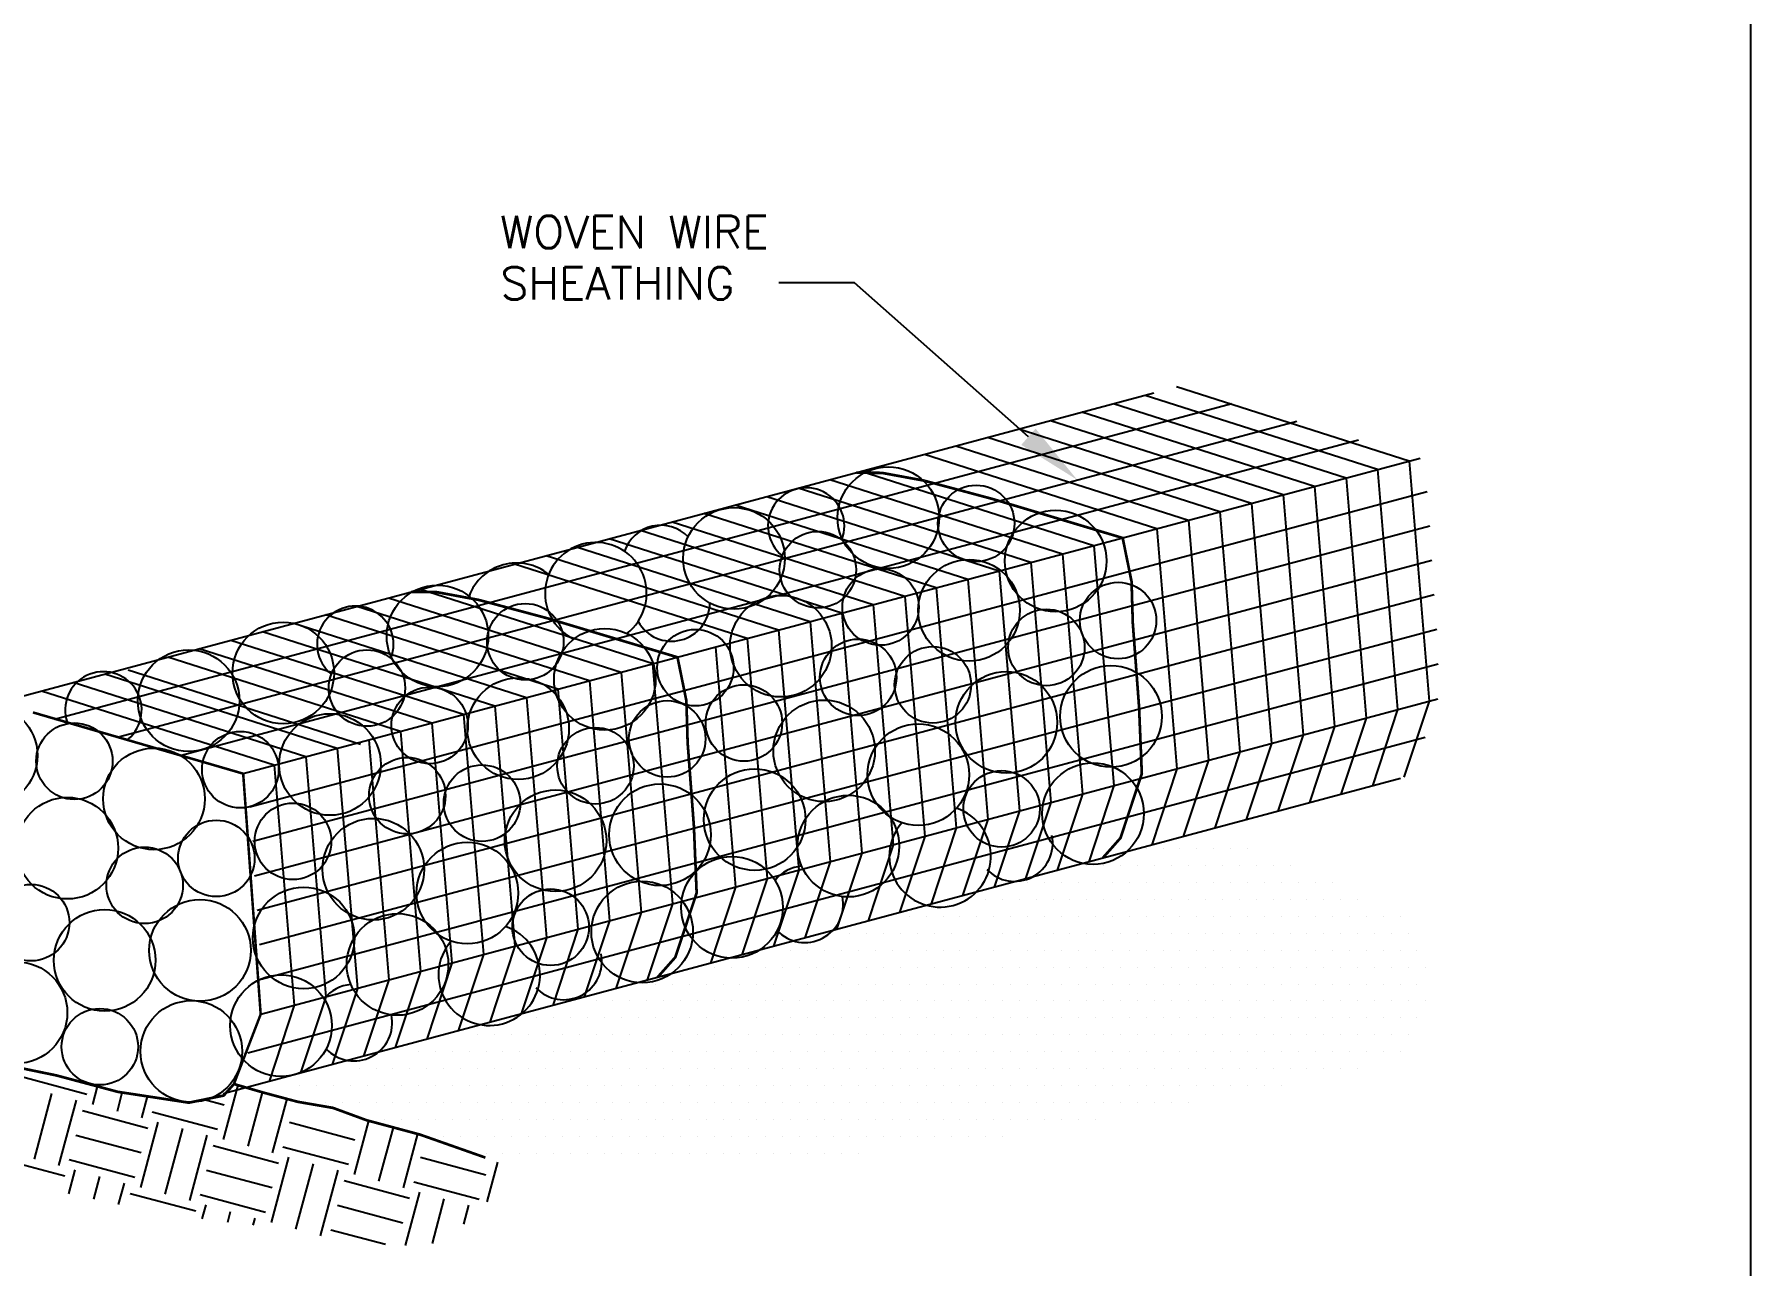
# Paper-space layout 'ECDetails' of a CAD drawing. Extents: x -17.7 to 50.7, y 16.3 to 38.3.
# Drawn here: x 1.413 to 5.929, y 29.765 to 33.005 of the extents above; entities that cross this region are included whole.
import ezdxf

# ---------------------------------------------------------------- set-up
doc = ezdxf.new("R2010")
doc.units = 0
doc.header["$MEASUREMENT"] = 0
doc.layers.add('D-ROCK-BERM', color=7, linetype='Continuous')
doc.styles.add('ROMANS', font='romans.shx', dxfattribs={"height": 3.5})

# ---------------------------------------------------------------- blocks, each defined once
blk = doc.blocks.new('*X335')
at = {"color": 0}
for p, q in [((6.15625, 6.4375), (6.15625, 6.4375)), ((6.21875, 6.4375), (6.21875, 6.4375)), ((6.28125, 6.4375), (6.28125, 6.4375)), ((6.34375, 6.4375), (6.34375, 6.4375)), ((6.40625, 6.4375), (6.40625, 6.4375)), ((6.46875, 6.4375), (6.46875, 6.4375)), ((6.53125, 6.4375), (6.53125, 6.4375)), ((5.9375, 6.375), (5.9375, 6.375)), ((6, 6.375), (6, 6.375)), ((6.0625, 6.375), (6.0625, 6.375)), ((6.125, 6.375), (6.125, 6.375)), ((6.1875, 6.375), (6.1875, 6.375)), ((6.25, 6.375), (6.25, 6.375)), ((6.3125, 6.375), (6.3125, 6.375)), ((6.375, 6.375), (6.375, 6.375)), ((6.4375, 6.375), (6.4375, 6.375)), ((6.5, 6.375), (6.5, 6.375)), ((6.5625, 6.375), (6.5625, 6.375)), ((6.625, 6.375), (6.625, 6.375)), ((6.6875, 6.375), (6.6875, 6.375)), ((5.71875, 6.3125), (5.71875, 6.3125)), ((5.78125, 6.3125), (5.78125, 6.3125)), ((5.84375, 6.3125), (5.84375, 6.3125)), ((5.90625, 6.3125), (5.90625, 6.3125)), ((5.96875, 6.3125), (5.96875, 6.3125)), ((6.03125, 6.3125), (6.03125, 6.3125)), ((6.09375, 6.3125), (6.09375, 6.3125)), ((6.15625, 6.3125), (6.15625, 6.3125)), ((6.21875, 6.3125), (6.21875, 6.3125)), ((6.28125, 6.3125), (6.28125, 6.3125)), ((6.34375, 6.3125), (6.34375, 6.3125)), ((6.40625, 6.3125), (6.40625, 6.3125)), ((6.46875, 6.3125), (6.46875, 6.3125)), ((6.53125, 6.3125), (6.53125, 6.3125)), ((6.59375, 6.3125), (6.59375, 6.3125)), ((6.65625, 6.3125), (6.65625, 6.3125)), ((6.71875, 6.3125), (6.71875, 6.3125)), ((6.78125, 6.3125), (6.78125, 6.3125)), ((6.84375, 6.3125), (6.84375, 6.3125)), ((5.5, 6.25), (5.5, 6.25)), ((5.5625, 6.25), (5.5625, 6.25)), ((5.625, 6.25), (5.625, 6.25)), ((5.6875, 6.25), (5.6875, 6.25)), ((5.75, 6.25), (5.75, 6.25)), ((5.8125, 6.25), (5.8125, 6.25)), ((5.875, 6.25), (5.875, 6.25)), ((5.9375, 6.25), (5.9375, 6.25)), ((6, 6.25), (6, 6.25)), ((6.0625, 6.25), (6.0625, 6.25)), ((6.125, 6.25), (6.125, 6.25)), ((6.1875, 6.25), (6.1875, 6.25)), ((6.25, 6.25), (6.25, 6.25)), ((6.3125, 6.25), (6.3125, 6.25)), ((6.375, 6.25), (6.375, 6.25)), ((6.4375, 6.25), (6.4375, 6.25)), ((6.5, 6.25), (6.5, 6.25)), ((6.5625, 6.25), (6.5625, 6.25)), ((6.625, 6.25), (6.625, 6.25)), ((6.6875, 6.25), (6.6875, 6.25)), ((6.75, 6.25), (6.75, 6.25)), ((6.8125, 6.25), (6.8125, 6.25)), ((6.875, 6.25), (6.875, 6.25)), ((6.9375, 6.25), (6.9375, 6.25)), ((5.28125, 6.1875), (5.28125, 6.1875)), ((5.34375, 6.1875), (5.34375, 6.1875)), ((5.40625, 6.1875), (5.40625, 6.1875)), ((5.46875, 6.1875), (5.46875, 6.1875)), ((5.53125, 6.1875), (5.53125, 6.1875)), ((5.59375, 6.1875), (5.59375, 6.1875)), ((5.65625, 6.1875), (5.65625, 6.1875)), ((5.71875, 6.1875), (5.71875, 6.1875)), ((5.78125, 6.1875), (5.78125, 6.1875)), ((5.84375, 6.1875), (5.84375, 6.1875)), ((5.90625, 6.1875), (5.90625, 6.1875)), ((5.96875, 6.1875), (5.96875, 6.1875)), ((6.03125, 6.1875), (6.03125, 6.1875)), ((6.09375, 6.1875), (6.09375, 6.1875)), ((6.15625, 6.1875), (6.15625, 6.1875)), ((6.21875, 6.1875), (6.21875, 6.1875)), ((6.28125, 6.1875), (6.28125, 6.1875)), ((6.34375, 6.1875), (6.34375, 6.1875)), ((6.40625, 6.1875), (6.40625, 6.1875)), ((6.46875, 6.1875), (6.46875, 6.1875)), ((6.53125, 6.1875), (6.53125, 6.1875)), ((6.59375, 6.1875), (6.59375, 6.1875)), ((6.65625, 6.1875), (6.65625, 6.1875)), ((6.71875, 6.1875), (6.71875, 6.1875)), ((6.78125, 6.1875), (6.78125, 6.1875)), ((6.84375, 6.1875), (6.84375, 6.1875)), ((6.90625, 6.1875), (6.90625, 6.1875)), ((6.96875, 6.1875), (6.96875, 6.1875)), ((7.03125, 6.1875), (7.03125, 6.1875)), ((7.09375, 6.1875), (7.09375, 6.1875)), ((5.0625, 6.125), (5.0625, 6.125)), ((5.125, 6.125), (5.125, 6.125)), ((5.1875, 6.125), (5.1875, 6.125)), ((5.25, 6.125), (5.25, 6.125)), ((5.3125, 6.125), (5.3125, 6.125)), ((5.375, 6.125), (5.375, 6.125)), ((5.4375, 6.125), (5.4375, 6.125)), ((5.5, 6.125), (5.5, 6.125)), ((5.5625, 6.125), (5.5625, 6.125)), ((5.625, 6.125), (5.625, 6.125)), ((5.6875, 6.125), (5.6875, 6.125)), ((5.75, 6.125), (5.75, 6.125)), ((5.8125, 6.125), (5.8125, 6.125)), ((5.875, 6.125), (5.875, 6.125)), ((5.9375, 6.125), (5.9375, 6.125)), ((6, 6.125), (6, 6.125)), ((6.0625, 6.125), (6.0625, 6.125)), ((6.125, 6.125), (6.125, 6.125)), ((6.1875, 6.125), (6.1875, 6.125)), ((6.25, 6.125), (6.25, 6.125)), ((6.3125, 6.125), (6.3125, 6.125)), ((6.375, 6.125), (6.375, 6.125)), ((6.4375, 6.125), (6.4375, 6.125)), ((6.5, 6.125), (6.5, 6.125)), ((6.5625, 6.125), (6.5625, 6.125)), ((6.625, 6.125), (6.625, 6.125)), ((6.6875, 6.125), (6.6875, 6.125)), ((6.75, 6.125), (6.75, 6.125)), ((6.8125, 6.125), (6.8125, 6.125)), ((6.875, 6.125), (6.875, 6.125)), ((6.9375, 6.125), (6.9375, 6.125)), ((7, 6.125), (7, 6.125)), ((7.0625, 6.125), (7.0625, 6.125)), ((7.125, 6.125), (7.125, 6.125)), ((4.84375, 6.0625), (4.84375, 6.0625)), ((4.90625, 6.0625), (4.90625, 6.0625)), ((4.96875, 6.0625), (4.96875, 6.0625)), ((5.03125, 6.0625), (5.03125, 6.0625)), ((5.09375, 6.0625), (5.09375, 6.0625)), ((5.15625, 6.0625), (5.15625, 6.0625)), ((5.21875, 6.0625), (5.21875, 6.0625)), ((5.28125, 6.0625), (5.28125, 6.0625)), ((5.34375, 6.0625), (5.34375, 6.0625)), ((5.40625, 6.0625), (5.40625, 6.0625)), ((5.46875, 6.0625), (5.46875, 6.0625)), ((5.53125, 6.0625), (5.53125, 6.0625)), ((5.59375, 6.0625), (5.59375, 6.0625)), ((5.65625, 6.0625), (5.65625, 6.0625)), ((5.71875, 6.0625), (5.71875, 6.0625)), ((5.78125, 6.0625), (5.78125, 6.0625)), ((5.84375, 6.0625), (5.84375, 6.0625)), ((5.90625, 6.0625), (5.90625, 6.0625)), ((5.96875, 6.0625), (5.96875, 6.0625)), ((6.03125, 6.0625), (6.03125, 6.0625)), ((6.09375, 6.0625), (6.09375, 6.0625)), ((6.15625, 6.0625), (6.15625, 6.0625)), ((6.21875, 6.0625), (6.21875, 6.0625)), ((6.28125, 6.0625), (6.28125, 6.0625)), ((6.34375, 6.0625), (6.34375, 6.0625)), ((6.40625, 6.0625), (6.40625, 6.0625)), ((6.46875, 6.0625), (6.46875, 6.0625)), ((6.53125, 6.0625), (6.53125, 6.0625)), ((6.59375, 6.0625), (6.59375, 6.0625)), ((6.65625, 6.0625), (6.65625, 6.0625)), ((6.71875, 6.0625), (6.71875, 6.0625)), ((6.78125, 6.0625), (6.78125, 6.0625)), ((6.84375, 6.0625), (6.84375, 6.0625)), ((6.90625, 6.0625), (6.90625, 6.0625)), ((6.96875, 6.0625), (6.96875, 6.0625)), ((7.03125, 6.0625), (7.03125, 6.0625)), ((7.09375, 6.0625), (7.09375, 6.0625)), ((7.15625, 6.0625), (7.15625, 6.0625)), ((4.5625, 6), (4.5625, 6)), ((4.625, 6), (4.625, 6)), ((4.6875, 6), (4.6875, 6)), ((4.75, 6), (4.75, 6)), ((4.8125, 6), (4.8125, 6)), ((4.875, 6), (4.875, 6)), ((4.9375, 6), (4.9375, 6)), ((5, 6), (5, 6)), ((5.0625, 6), (5.0625, 6)), ((5.125, 6), (5.125, 6)), ((5.1875, 6), (5.1875, 6)), ((5.25, 6), (5.25, 6)), ((5.3125, 6), (5.3125, 6)), ((5.375, 6), (5.375, 6)), ((5.4375, 6), (5.4375, 6)), ((5.5, 6), (5.5, 6)), ((5.5625, 6), (5.5625, 6)), ((5.625, 6), (5.625, 6)), ((5.6875, 6), (5.6875, 6)), ((5.75, 6), (5.75, 6)), ((5.8125, 6), (5.8125, 6)), ((5.875, 6), (5.875, 6)), ((5.9375, 6), (5.9375, 6)), ((6, 6), (6, 6)), ((6.0625, 6), (6.0625, 6)), ((6.125, 6), (6.125, 6)), ((6.1875, 6), (6.1875, 6)), ((6.25, 6), (6.25, 6)), ((6.3125, 6), (6.3125, 6)), ((6.375, 6), (6.375, 6)), ((6.4375, 6), (6.4375, 6)), ((6.5, 6), (6.5, 6)), ((6.5625, 6), (6.5625, 6)), ((6.625, 6), (6.625, 6)), ((6.6875, 6), (6.6875, 6)), ((6.75, 6), (6.75, 6)), ((6.8125, 6), (6.8125, 6)), ((6.875, 6), (6.875, 6)), ((6.9375, 6), (6.9375, 6)), ((7, 6), (7, 6)), ((7.0625, 6), (7.0625, 6)), ((7.125, 6), (7.125, 6)), ((7.1875, 6), (7.1875, 6)), ((4.34375, 5.9375), (4.34375, 5.9375)), ((4.40625, 5.9375), (4.40625, 5.9375)), ((4.46875, 5.9375), (4.46875, 5.9375)), ((4.53125, 5.9375), (4.53125, 5.9375)), ((4.59375, 5.9375), (4.59375, 5.9375)), ((4.65625, 5.9375), (4.65625, 5.9375)), ((4.71875, 5.9375), (4.71875, 5.9375)), ((4.78125, 5.9375), (4.78125, 5.9375)), ((4.84375, 5.9375), (4.84375, 5.9375)), ((4.90625, 5.9375), (4.90625, 5.9375)), ((4.96875, 5.9375), (4.96875, 5.9375)), ((5.03125, 5.9375), (5.03125, 5.9375)), ((5.09375, 5.9375), (5.09375, 5.9375)), ((5.15625, 5.9375), (5.15625, 5.9375)), ((5.21875, 5.9375), (5.21875, 5.9375)), ((5.28125, 5.9375), (5.28125, 5.9375)), ((5.34375, 5.9375), (5.34375, 5.9375)), ((5.40625, 5.9375), (5.40625, 5.9375)), ((5.46875, 5.9375), (5.46875, 5.9375)), ((5.53125, 5.9375), (5.53125, 5.9375)), ((5.59375, 5.9375), (5.59375, 5.9375)), ((5.65625, 5.9375), (5.65625, 5.9375)), ((5.71875, 5.9375), (5.71875, 5.9375)), ((5.78125, 5.9375), (5.78125, 5.9375)), ((5.84375, 5.9375), (5.84375, 5.9375)), ((5.90625, 5.9375), (5.90625, 5.9375)), ((5.96875, 5.9375), (5.96875, 5.9375)), ((6.03125, 5.9375), (6.03125, 5.9375)), ((6.09375, 5.9375), (6.09375, 5.9375)), ((6.15625, 5.9375), (6.15625, 5.9375)), ((6.21875, 5.9375), (6.21875, 5.9375)), ((6.28125, 5.9375), (6.28125, 5.9375)), ((6.34375, 5.9375), (6.34375, 5.9375)), ((6.40625, 5.9375), (6.40625, 5.9375)), ((6.46875, 5.9375), (6.46875, 5.9375)), ((6.53125, 5.9375), (6.53125, 5.9375)), ((6.59375, 5.9375), (6.59375, 5.9375)), ((6.65625, 5.9375), (6.65625, 5.9375)), ((6.71875, 5.9375), (6.71875, 5.9375)), ((6.78125, 5.9375), (6.78125, 5.9375)), ((6.84375, 5.9375), (6.84375, 5.9375)), ((6.90625, 5.9375), (6.90625, 5.9375)), ((6.96875, 5.9375), (6.96875, 5.9375)), ((7.03125, 5.9375), (7.03125, 5.9375)), ((7.09375, 5.9375), (7.09375, 5.9375)), ((7.15625, 5.9375), (7.15625, 5.9375)), ((4.125, 5.875), (4.125, 5.875)), ((4.1875, 5.875), (4.1875, 5.875)), ((4.25, 5.875), (4.25, 5.875)), ((4.3125, 5.875), (4.3125, 5.875)), ((4.375, 5.875), (4.375, 5.875)), ((4.4375, 5.875), (4.4375, 5.875)), ((4.5, 5.875), (4.5, 5.875)), ((4.5625, 5.875), (4.5625, 5.875)), ((4.625, 5.875), (4.625, 5.875)), ((4.6875, 5.875), (4.6875, 5.875)), ((4.75, 5.875), (4.75, 5.875)), ((4.8125, 5.875), (4.8125, 5.875)), ((4.875, 5.875), (4.875, 5.875)), ((4.9375, 5.875), (4.9375, 5.875)), ((5, 5.875), (5, 5.875)), ((5.0625, 5.875), (5.0625, 5.875)), ((5.125, 5.875), (5.125, 5.875)), ((5.1875, 5.875), (5.1875, 5.875)), ((5.25, 5.875), (5.25, 5.875)), ((5.3125, 5.875), (5.3125, 5.875)), ((5.375, 5.875), (5.375, 5.875)), ((5.4375, 5.875), (5.4375, 5.875)), ((5.5, 5.875), (5.5, 5.875)), ((5.5625, 5.875), (5.5625, 5.875)), ((5.625, 5.875), (5.625, 5.875)), ((5.6875, 5.875), (5.6875, 5.875)), ((5.75, 5.875), (5.75, 5.875)), ((5.8125, 5.875), (5.8125, 5.875)), ((5.875, 5.875), (5.875, 5.875)), ((5.9375, 5.875), (5.9375, 5.875)), ((6, 5.875), (6, 5.875)), ((6.0625, 5.875), (6.0625, 5.875)), ((6.125, 5.875), (6.125, 5.875)), ((6.1875, 5.875), (6.1875, 5.875)), ((6.25, 5.875), (6.25, 5.875)), ((6.3125, 5.875), (6.3125, 5.875)), ((6.375, 5.875), (6.375, 5.875)), ((6.4375, 5.875), (6.4375, 5.875)), ((6.5, 5.875), (6.5, 5.875)), ((6.5625, 5.875), (6.5625, 5.875)), ((6.625, 5.875), (6.625, 5.875)), ((6.6875, 5.875), (6.6875, 5.875)), ((6.75, 5.875), (6.75, 5.875)), ((6.8125, 5.875), (6.8125, 5.875)), ((6.875, 5.875), (6.875, 5.875)), ((6.9375, 5.875), (6.9375, 5.875)), ((7, 5.875), (7, 5.875)), ((7.0625, 5.875), (7.0625, 5.875)), ((7.125, 5.875), (7.125, 5.875)), ((7.1875, 5.875), (7.1875, 5.875)), ((3.90625, 5.8125), (3.90625, 5.8125)), ((3.96875, 5.8125), (3.96875, 5.8125)), ((4.03125, 5.8125), (4.03125, 5.8125)), ((4.09375, 5.8125), (4.09375, 5.8125)), ((4.15625, 5.8125), (4.15625, 5.8125)), ((4.21875, 5.8125), (4.21875, 5.8125)), ((4.28125, 5.8125), (4.28125, 5.8125)), ((4.34375, 5.8125), (4.34375, 5.8125)), ((4.40625, 5.8125), (4.40625, 5.8125)), ((4.46875, 5.8125), (4.46875, 5.8125)), ((4.53125, 5.8125), (4.53125, 5.8125)), ((4.59375, 5.8125), (4.59375, 5.8125)), ((4.65625, 5.8125), (4.65625, 5.8125)), ((4.71875, 5.8125), (4.71875, 5.8125)), ((4.78125, 5.8125), (4.78125, 5.8125)), ((4.84375, 5.8125), (4.84375, 5.8125)), ((4.90625, 5.8125), (4.90625, 5.8125)), ((4.96875, 5.8125), (4.96875, 5.8125)), ((5.03125, 5.8125), (5.03125, 5.8125)), ((5.09375, 5.8125), (5.09375, 5.8125)), ((5.15625, 5.8125), (5.15625, 5.8125)), ((5.21875, 5.8125), (5.21875, 5.8125)), ((5.28125, 5.8125), (5.28125, 5.8125)), ((5.34375, 5.8125), (5.34375, 5.8125)), ((5.40625, 5.8125), (5.40625, 5.8125)), ((5.46875, 5.8125), (5.46875, 5.8125)), ((5.53125, 5.8125), (5.53125, 5.8125)), ((5.59375, 5.8125), (5.59375, 5.8125)), ((5.65625, 5.8125), (5.65625, 5.8125)), ((5.71875, 5.8125), (5.71875, 5.8125)), ((5.78125, 5.8125), (5.78125, 5.8125)), ((5.84375, 5.8125), (5.84375, 5.8125)), ((5.90625, 5.8125), (5.90625, 5.8125)), ((5.96875, 5.8125), (5.96875, 5.8125)), ((6.03125, 5.8125), (6.03125, 5.8125)), ((6.09375, 5.8125), (6.09375, 5.8125)), ((6.15625, 5.8125), (6.15625, 5.8125)), ((6.21875, 5.8125), (6.21875, 5.8125)), ((6.28125, 5.8125), (6.28125, 5.8125)), ((6.34375, 5.8125), (6.34375, 5.8125)), ((6.40625, 5.8125), (6.40625, 5.8125)), ((6.46875, 5.8125), (6.46875, 5.8125)), ((6.53125, 5.8125), (6.53125, 5.8125)), ((6.59375, 5.8125), (6.59375, 5.8125)), ((6.65625, 5.8125), (6.65625, 5.8125)), ((6.71875, 5.8125), (6.71875, 5.8125)), ((6.78125, 5.8125), (6.78125, 5.8125)), ((6.84375, 5.8125), (6.84375, 5.8125)), ((6.90625, 5.8125), (6.90625, 5.8125)), ((6.96875, 5.8125), (6.96875, 5.8125)), ((7.03125, 5.8125), (7.03125, 5.8125)), ((7.09375, 5.8125), (7.09375, 5.8125)), ((7.15625, 5.8125), (7.15625, 5.8125)), ((3.6875, 5.75), (3.6875, 5.75)), ((3.75, 5.75), (3.75, 5.75)), ((3.8125, 5.75), (3.8125, 5.75)), ((3.875, 5.75), (3.875, 5.75)), ((3.9375, 5.75), (3.9375, 5.75)), ((4, 5.75), (4, 5.75)), ((4.0625, 5.75), (4.0625, 5.75)), ((4.125, 5.75), (4.125, 5.75)), ((4.1875, 5.75), (4.1875, 5.75)), ((4.25, 5.75), (4.25, 5.75)), ((4.3125, 5.75), (4.3125, 5.75)), ((4.375, 5.75), (4.375, 5.75)), ((4.4375, 5.75), (4.4375, 5.75)), ((4.5, 5.75), (4.5, 5.75)), ((4.5625, 5.75), (4.5625, 5.75)), ((4.625, 5.75), (4.625, 5.75)), ((4.6875, 5.75), (4.6875, 5.75)), ((4.75, 5.75), (4.75, 5.75)), ((4.8125, 5.75), (4.8125, 5.75)), ((4.875, 5.75), (4.875, 5.75)), ((4.9375, 5.75), (4.9375, 5.75)), ((5, 5.75), (5, 5.75)), ((5.0625, 5.75), (5.0625, 5.75)), ((5.125, 5.75), (5.125, 5.75)), ((5.1875, 5.75), (5.1875, 5.75)), ((5.25, 5.75), (5.25, 5.75)), ((5.3125, 5.75), (5.3125, 5.75)), ((5.375, 5.75), (5.375, 5.75)), ((5.4375, 5.75), (5.4375, 5.75)), ((5.5, 5.75), (5.5, 5.75)), ((5.5625, 5.75), (5.5625, 5.75)), ((5.625, 5.75), (5.625, 5.75)), ((5.6875, 5.75), (5.6875, 5.75)), ((5.75, 5.75), (5.75, 5.75)), ((5.8125, 5.75), (5.8125, 5.75)), ((5.875, 5.75), (5.875, 5.75)), ((5.9375, 5.75), (5.9375, 5.75)), ((6, 5.75), (6, 5.75)), ((6.0625, 5.75), (6.0625, 5.75)), ((6.125, 5.75), (6.125, 5.75)), ((6.1875, 5.75), (6.1875, 5.75)), ((6.25, 5.75), (6.25, 5.75)), ((6.3125, 5.75), (6.3125, 5.75)), ((6.375, 5.75), (6.375, 5.75)), ((6.4375, 5.75), (6.4375, 5.75)), ((6.5, 5.75), (6.5, 5.75)), ((6.5625, 5.75), (6.5625, 5.75)), ((6.625, 5.75), (6.625, 5.75)), ((6.6875, 5.75), (6.6875, 5.75)), ((6.75, 5.75), (6.75, 5.75)), ((6.8125, 5.75), (6.8125, 5.75)), ((6.875, 5.75), (6.875, 5.75)), ((6.9375, 5.75), (6.9375, 5.75)), ((7, 5.75), (7, 5.75)), ((7.0625, 5.75), (7.0625, 5.75)), ((7.125, 5.75), (7.125, 5.75)), ((3.46875, 5.6875), (3.46875, 5.6875)), ((3.53125, 5.6875), (3.53125, 5.6875)), ((3.59375, 5.6875), (3.59375, 5.6875)), ((3.65625, 5.6875), (3.65625, 5.6875)), ((3.71875, 5.6875), (3.71875, 5.6875)), ((3.78125, 5.6875), (3.78125, 5.6875)), ((3.84375, 5.6875), (3.84375, 5.6875)), ((3.90625, 5.6875), (3.90625, 5.6875)), ((3.96875, 5.6875), (3.96875, 5.6875)), ((4.03125, 5.6875), (4.03125, 5.6875)), ((4.09375, 5.6875), (4.09375, 5.6875)), ((4.15625, 5.6875), (4.15625, 5.6875)), ((4.21875, 5.6875), (4.21875, 5.6875)), ((4.28125, 5.6875), (4.28125, 5.6875)), ((4.34375, 5.6875), (4.34375, 5.6875)), ((4.40625, 5.6875), (4.40625, 5.6875)), ((4.46875, 5.6875), (4.46875, 5.6875)), ((4.53125, 5.6875), (4.53125, 5.6875)), ((4.59375, 5.6875), (4.59375, 5.6875)), ((4.65625, 5.6875), (4.65625, 5.6875)), ((4.71875, 5.6875), (4.71875, 5.6875)), ((4.78125, 5.6875), (4.78125, 5.6875)), ((4.84375, 5.6875), (4.84375, 5.6875)), ((4.90625, 5.6875), (4.90625, 5.6875)), ((4.96875, 5.6875), (4.96875, 5.6875)), ((5.03125, 5.6875), (5.03125, 5.6875)), ((5.09375, 5.6875), (5.09375, 5.6875)), ((5.15625, 5.6875), (5.15625, 5.6875)), ((5.21875, 5.6875), (5.21875, 5.6875)), ((5.28125, 5.6875), (5.28125, 5.6875)), ((5.34375, 5.6875), (5.34375, 5.6875)), ((5.40625, 5.6875), (5.40625, 5.6875)), ((5.46875, 5.6875), (5.46875, 5.6875)), ((5.53125, 5.6875), (5.53125, 5.6875)), ((5.59375, 5.6875), (5.59375, 5.6875)), ((5.65625, 5.6875), (5.65625, 5.6875)), ((5.71875, 5.6875), (5.71875, 5.6875)), ((5.78125, 5.6875), (5.78125, 5.6875)), ((5.84375, 5.6875), (5.84375, 5.6875)), ((5.90625, 5.6875), (5.90625, 5.6875)), ((5.96875, 5.6875), (5.96875, 5.6875)), ((6.03125, 5.6875), (6.03125, 5.6875)), ((6.09375, 5.6875), (6.09375, 5.6875)), ((6.15625, 5.6875), (6.15625, 5.6875)), ((6.21875, 5.6875), (6.21875, 5.6875)), ((6.28125, 5.6875), (6.28125, 5.6875)), ((6.34375, 5.6875), (6.34375, 5.6875)), ((6.40625, 5.6875), (6.40625, 5.6875)), ((6.46875, 5.6875), (6.46875, 5.6875)), ((6.53125, 5.6875), (6.53125, 5.6875)), ((6.59375, 5.6875), (6.59375, 5.6875)), ((6.65625, 5.6875), (6.65625, 5.6875)), ((6.71875, 5.6875), (6.71875, 5.6875)), ((6.78125, 5.6875), (6.78125, 5.6875)), ((6.84375, 5.6875), (6.84375, 5.6875)), ((6.90625, 5.6875), (6.90625, 5.6875)), ((6.96875, 5.6875), (6.96875, 5.6875)), ((7.03125, 5.6875), (7.03125, 5.6875)), ((7.09375, 5.6875), (7.09375, 5.6875)), ((3.25, 5.625), (3.25, 5.625)), ((3.3125, 5.625), (3.3125, 5.625)), ((3.375, 5.625), (3.375, 5.625)), ((3.4375, 5.625), (3.4375, 5.625)), ((3.5, 5.625), (3.5, 5.625)), ((3.5625, 5.625), (3.5625, 5.625)), ((3.625, 5.625), (3.625, 5.625)), ((3.6875, 5.625), (3.6875, 5.625)), ((3.75, 5.625), (3.75, 5.625)), ((3.8125, 5.625), (3.8125, 5.625)), ((3.875, 5.625), (3.875, 5.625)), ((3.9375, 5.625), (3.9375, 5.625)), ((4, 5.625), (4, 5.625)), ((4.0625, 5.625), (4.0625, 5.625)), ((4.125, 5.625), (4.125, 5.625)), ((4.1875, 5.625), (4.1875, 5.625)), ((4.25, 5.625), (4.25, 5.625)), ((4.3125, 5.625), (4.3125, 5.625)), ((4.375, 5.625), (4.375, 5.625)), ((4.4375, 5.625), (4.4375, 5.625)), ((4.5, 5.625), (4.5, 5.625)), ((4.5625, 5.625), (4.5625, 5.625)), ((4.625, 5.625), (4.625, 5.625)), ((4.6875, 5.625), (4.6875, 5.625)), ((4.75, 5.625), (4.75, 5.625)), ((4.8125, 5.625), (4.8125, 5.625)), ((4.875, 5.625), (4.875, 5.625)), ((4.9375, 5.625), (4.9375, 5.625)), ((5, 5.625), (5, 5.625)), ((5.0625, 5.625), (5.0625, 5.625)), ((5.125, 5.625), (5.125, 5.625)), ((5.1875, 5.625), (5.1875, 5.625)), ((5.25, 5.625), (5.25, 5.625)), ((5.3125, 5.625), (5.3125, 5.625)), ((5.375, 5.625), (5.375, 5.625)), ((5.4375, 5.625), (5.4375, 5.625)), ((5.5, 5.625), (5.5, 5.625)), ((5.5625, 5.625), (5.5625, 5.625)), ((5.625, 5.625), (5.625, 5.625)), ((5.6875, 5.625), (5.6875, 5.625)), ((5.75, 5.625), (5.75, 5.625)), ((5.8125, 5.625), (5.8125, 5.625)), ((5.875, 5.625), (5.875, 5.625)), ((5.9375, 5.625), (5.9375, 5.625)), ((6, 5.625), (6, 5.625)), ((6.0625, 5.625), (6.0625, 5.625)), ((6.125, 5.625), (6.125, 5.625)), ((6.1875, 5.625), (6.1875, 5.625)), ((6.25, 5.625), (6.25, 5.625)), ((6.3125, 5.625), (6.3125, 5.625)), ((6.375, 5.625), (6.375, 5.625)), ((6.4375, 5.625), (6.4375, 5.625)), ((6.5, 5.625), (6.5, 5.625)), ((6.5625, 5.625), (6.5625, 5.625)), ((6.625, 5.625), (6.625, 5.625)), ((6.6875, 5.625), (6.6875, 5.625)), ((6.75, 5.625), (6.75, 5.625)), ((6.8125, 5.625), (6.8125, 5.625)), ((6.875, 5.625), (6.875, 5.625)), ((6.9375, 5.625), (6.9375, 5.625)), ((3.03125, 5.5625), (3.03125, 5.5625)), ((3.09375, 5.5625), (3.09375, 5.5625)), ((3.15625, 5.5625), (3.15625, 5.5625)), ((3.21875, 5.5625), (3.21875, 5.5625)), ((3.28125, 5.5625), (3.28125, 5.5625)), ((3.34375, 5.5625), (3.34375, 5.5625)), ((3.40625, 5.5625), (3.40625, 5.5625)), ((3.46875, 5.5625), (3.46875, 5.5625)), ((3.53125, 5.5625), (3.53125, 5.5625)), ((3.59375, 5.5625), (3.59375, 5.5625)), ((3.65625, 5.5625), (3.65625, 5.5625)), ((3.71875, 5.5625), (3.71875, 5.5625)), ((3.78125, 5.5625), (3.78125, 5.5625)), ((3.84375, 5.5625), (3.84375, 5.5625)), ((3.90625, 5.5625), (3.90625, 5.5625)), ((3.96875, 5.5625), (3.96875, 5.5625)), ((4.03125, 5.5625), (4.03125, 5.5625)), ((4.09375, 5.5625), (4.09375, 5.5625)), ((4.15625, 5.5625), (4.15625, 5.5625)), ((4.21875, 5.5625), (4.21875, 5.5625)), ((4.28125, 5.5625), (4.28125, 5.5625)), ((4.34375, 5.5625), (4.34375, 5.5625)), ((4.40625, 5.5625), (4.40625, 5.5625)), ((4.46875, 5.5625), (4.46875, 5.5625)), ((4.53125, 5.5625), (4.53125, 5.5625)), ((4.59375, 5.5625), (4.59375, 5.5625)), ((4.65625, 5.5625), (4.65625, 5.5625)), ((4.71875, 5.5625), (4.71875, 5.5625)), ((4.78125, 5.5625), (4.78125, 5.5625)), ((4.84375, 5.5625), (4.84375, 5.5625)), ((4.90625, 5.5625), (4.90625, 5.5625)), ((4.96875, 5.5625), (4.96875, 5.5625)), ((5.03125, 5.5625), (5.03125, 5.5625)), ((5.09375, 5.5625), (5.09375, 5.5625)), ((5.15625, 5.5625), (5.15625, 5.5625)), ((5.21875, 5.5625), (5.21875, 5.5625)), ((5.28125, 5.5625), (5.28125, 5.5625)), ((5.34375, 5.5625), (5.34375, 5.5625)), ((5.40625, 5.5625), (5.40625, 5.5625)), ((5.46875, 5.5625), (5.46875, 5.5625)), ((5.53125, 5.5625), (5.53125, 5.5625)), ((5.59375, 5.5625), (5.59375, 5.5625)), ((5.65625, 5.5625), (5.65625, 5.5625)), ((5.71875, 5.5625), (5.71875, 5.5625)), ((5.78125, 5.5625), (5.78125, 5.5625)), ((5.84375, 5.5625), (5.84375, 5.5625)), ((5.90625, 5.5625), (5.90625, 5.5625)), ((5.96875, 5.5625), (5.96875, 5.5625)), ((6.03125, 5.5625), (6.03125, 5.5625)), ((6.09375, 5.5625), (6.09375, 5.5625)), ((6.15625, 5.5625), (6.15625, 5.5625)), ((6.21875, 5.5625), (6.21875, 5.5625)), ((6.28125, 5.5625), (6.28125, 5.5625)), ((6.34375, 5.5625), (6.34375, 5.5625)), ((6.40625, 5.5625), (6.40625, 5.5625)), ((6.46875, 5.5625), (6.46875, 5.5625)), ((6.53125, 5.5625), (6.53125, 5.5625)), ((6.59375, 5.5625), (6.59375, 5.5625)), ((6.65625, 5.5625), (6.65625, 5.5625)), ((3.0625, 5.5), (3.0625, 5.5)), ((3.125, 5.5), (3.125, 5.5)), ((3.1875, 5.5), (3.1875, 5.5)), ((3.25, 5.5), (3.25, 5.5)), ((3.3125, 5.5), (3.3125, 5.5)), ((3.375, 5.5), (3.375, 5.5)), ((3.4375, 5.5), (3.4375, 5.5)), ((3.5, 5.5), (3.5, 5.5)), ((3.5625, 5.5), (3.5625, 5.5)), ((3.625, 5.5), (3.625, 5.5)), ((3.6875, 5.5), (3.6875, 5.5)), ((3.75, 5.5), (3.75, 5.5)), ((3.8125, 5.5), (3.8125, 5.5)), ((3.875, 5.5), (3.875, 5.5)), ((3.9375, 5.5), (3.9375, 5.5)), ((4, 5.5), (4, 5.5)), ((4.0625, 5.5), (4.0625, 5.5)), ((4.125, 5.5), (4.125, 5.5)), ((4.1875, 5.5), (4.1875, 5.5)), ((4.25, 5.5), (4.25, 5.5)), ((4.3125, 5.5), (4.3125, 5.5)), ((4.375, 5.5), (4.375, 5.5)), ((4.4375, 5.5), (4.4375, 5.5)), ((4.5, 5.5), (4.5, 5.5)), ((4.5625, 5.5), (4.5625, 5.5)), ((4.625, 5.5), (4.625, 5.5)), ((4.6875, 5.5), (4.6875, 5.5)), ((4.75, 5.5), (4.75, 5.5)), ((4.8125, 5.5), (4.8125, 5.5)), ((4.875, 5.5), (4.875, 5.5)), ((4.9375, 5.5), (4.9375, 5.5)), ((5, 5.5), (5, 5.5)), ((5.0625, 5.5), (5.0625, 5.5)), ((5.125, 5.5), (5.125, 5.5)), ((5.1875, 5.5), (5.1875, 5.5)), ((5.25, 5.5), (5.25, 5.5)), ((5.3125, 5.5), (5.3125, 5.5)), ((5.375, 5.5), (5.375, 5.5)), ((5.4375, 5.5), (5.4375, 5.5)), ((5.5, 5.5), (5.5, 5.5)), ((5.5625, 5.5), (5.5625, 5.5)), ((5.625, 5.5), (5.625, 5.5)), ((5.6875, 5.5), (5.6875, 5.5)), ((5.75, 5.5), (5.75, 5.5)), ((5.8125, 5.5), (5.8125, 5.5)), ((5.875, 5.5), (5.875, 5.5)), ((5.9375, 5.5), (5.9375, 5.5)), ((6, 5.5), (6, 5.5)), ((6.0625, 5.5), (6.0625, 5.5)), ((6.125, 5.5), (6.125, 5.5)), ((6.1875, 5.5), (6.1875, 5.5)), ((6.25, 5.5), (6.25, 5.5)), ((6.3125, 5.5), (6.3125, 5.5)), ((3.28125, 5.4375), (3.28125, 5.4375)), ((3.34375, 5.4375), (3.34375, 5.4375)), ((3.40625, 5.4375), (3.40625, 5.4375)), ((3.46875, 5.4375), (3.46875, 5.4375)), ((3.53125, 5.4375), (3.53125, 5.4375)), ((3.59375, 5.4375), (3.59375, 5.4375)), ((3.65625, 5.4375), (3.65625, 5.4375)), ((3.71875, 5.4375), (3.71875, 5.4375)), ((3.78125, 5.4375), (3.78125, 5.4375)), ((3.84375, 5.4375), (3.84375, 5.4375)), ((3.90625, 5.4375), (3.90625, 5.4375)), ((3.96875, 5.4375), (3.96875, 5.4375)), ((4.03125, 5.4375), (4.03125, 5.4375)), ((4.09375, 5.4375), (4.09375, 5.4375)), ((4.15625, 5.4375), (4.15625, 5.4375)), ((4.21875, 5.4375), (4.21875, 5.4375)), ((4.28125, 5.4375), (4.28125, 5.4375)), ((4.34375, 5.4375), (4.34375, 5.4375)), ((4.40625, 5.4375), (4.40625, 5.4375)), ((4.46875, 5.4375), (4.46875, 5.4375)), ((4.53125, 5.4375), (4.53125, 5.4375)), ((4.59375, 5.4375), (4.59375, 5.4375)), ((4.65625, 5.4375), (4.65625, 5.4375)), ((4.71875, 5.4375), (4.71875, 5.4375)), ((4.78125, 5.4375), (4.78125, 5.4375)), ((4.84375, 5.4375), (4.84375, 5.4375)), ((4.90625, 5.4375), (4.90625, 5.4375)), ((4.96875, 5.4375), (4.96875, 5.4375)), ((5.03125, 5.4375), (5.03125, 5.4375)), ((5.09375, 5.4375), (5.09375, 5.4375)), ((5.15625, 5.4375), (5.15625, 5.4375)), ((5.21875, 5.4375), (5.21875, 5.4375)), ((5.28125, 5.4375), (5.28125, 5.4375)), ((5.34375, 5.4375), (5.34375, 5.4375)), ((5.40625, 5.4375), (5.40625, 5.4375)), ((5.46875, 5.4375), (5.46875, 5.4375)), ((5.53125, 5.4375), (5.53125, 5.4375)), ((5.59375, 5.4375), (5.59375, 5.4375)), ((5.65625, 5.4375), (5.65625, 5.4375)), ((5.71875, 5.4375), (5.71875, 5.4375)), ((5.78125, 5.4375), (5.78125, 5.4375)), ((5.84375, 5.4375), (5.84375, 5.4375)), ((5.90625, 5.4375), (5.90625, 5.4375)), ((5.96875, 5.4375), (5.96875, 5.4375)), ((3.5, 5.375), (3.5, 5.375)), ((3.5625, 5.375), (3.5625, 5.375)), ((3.625, 5.375), (3.625, 5.375)), ((3.6875, 5.375), (3.6875, 5.375)), ((3.75, 5.375), (3.75, 5.375)), ((3.8125, 5.375), (3.8125, 5.375)), ((3.875, 5.375), (3.875, 5.375)), ((3.9375, 5.375), (3.9375, 5.375)), ((4, 5.375), (4, 5.375)), ((4.0625, 5.375), (4.0625, 5.375)), ((4.125, 5.375), (4.125, 5.375)), ((4.1875, 5.375), (4.1875, 5.375)), ((4.25, 5.375), (4.25, 5.375)), ((4.3125, 5.375), (4.3125, 5.375)), ((4.375, 5.375), (4.375, 5.375)), ((4.4375, 5.375), (4.4375, 5.375)), ((4.5, 5.375), (4.5, 5.375)), ((4.5625, 5.375), (4.5625, 5.375)), ((4.625, 5.375), (4.625, 5.375)), ((4.6875, 5.375), (4.6875, 5.375)), ((4.75, 5.375), (4.75, 5.375)), ((4.8125, 5.375), (4.8125, 5.375)), ((4.875, 5.375), (4.875, 5.375)), ((4.9375, 5.375), (4.9375, 5.375)), ((5, 5.375), (5, 5.375)), ((5.0625, 5.375), (5.0625, 5.375)), ((5.125, 5.375), (5.125, 5.375)), ((5.1875, 5.375), (5.1875, 5.375)), ((5.25, 5.375), (5.25, 5.375)), ((5.3125, 5.375), (5.3125, 5.375)), ((5.375, 5.375), (5.375, 5.375)), ((5.4375, 5.375), (5.4375, 5.375)), ((5.5, 5.375), (5.5, 5.375)), ((5.5625, 5.375), (5.5625, 5.375)), ((5.625, 5.375), (5.625, 5.375)), ((3.71875, 5.3125), (3.71875, 5.3125)), ((3.78125, 5.3125), (3.78125, 5.3125)), ((3.84375, 5.3125), (3.84375, 5.3125)), ((3.90625, 5.3125), (3.90625, 5.3125)), ((3.96875, 5.3125), (3.96875, 5.3125)), ((4.03125, 5.3125), (4.03125, 5.3125)), ((4.09375, 5.3125), (4.09375, 5.3125)), ((4.15625, 5.3125), (4.15625, 5.3125)), ((4.21875, 5.3125), (4.21875, 5.3125)), ((4.28125, 5.3125), (4.28125, 5.3125)), ((4.34375, 5.3125), (4.34375, 5.3125)), ((4.40625, 5.3125), (4.40625, 5.3125)), ((4.46875, 5.3125), (4.46875, 5.3125)), ((4.53125, 5.3125), (4.53125, 5.3125)), ((4.59375, 5.3125), (4.59375, 5.3125)), ((4.65625, 5.3125), (4.65625, 5.3125)), ((4.71875, 5.3125), (4.71875, 5.3125)), ((4.78125, 5.3125), (4.78125, 5.3125)), ((4.84375, 5.3125), (4.84375, 5.3125)), ((4.90625, 5.3125), (4.90625, 5.3125)), ((4.96875, 5.3125), (4.96875, 5.3125)), ((5.03125, 5.3125), (5.03125, 5.3125)), ((5.09375, 5.3125), (5.09375, 5.3125))]:
    blk.add_line(p, q, dxfattribs=at)
blk = doc.blocks.new('ROCK-BERM-1')
at = {"layer": 'D-ROCK-BERM'}
blk.add_line((8.0344, 0.3617), (8.0344, 10.5429), dxfattribs=at)
at = {"layer": 'D-ROCK-BERM', "color": 5, "linetype": 'ByBlock'}
for p, q in [((5.552, 5.2827), (5.3428, 5.2827)), ((6.034, 4.8566), (5.552, 5.2827))]:
    blk.add_line(p, q, dxfattribs=at)
at = {"layer": 'D-ROCK-BERM', "color": 8}
for p, q in [((7.0884, 4.7888), (6.4443, 4.9947)), ((3.1213, 4.1043), (6.3813, 4.9778)), ((3.3372, 4.0749), (6.5972, 4.9484)), ((6.9138, 4.7421), (6.2696, 4.9479)), ((7.0011, 4.7655), (6.357, 4.9713)), ((3.5174, 4.0261), (6.7774, 4.8996)), ((6.7392, 4.6953), (6.095, 4.9011)), ((6.8265, 4.7187), (6.1823, 4.9245)), ((6.5646, 4.6485), (5.9204, 4.8543)), ((6.6519, 4.6719), (6.0077, 4.8777)), ((3.6883, 3.9749), (6.9483, 4.8484)), ((6.3899, 4.6017), (5.7458, 4.8075)), ((6.4772, 4.6251), (5.8331, 4.8309)), ((3.8593, 3.9236), (7.1193, 4.7971)), ((6.2153, 4.5549), (5.5712, 4.7607)), ((7.0011, 4.7655), (7.0566, 4.1009)), ((7.0884, 4.7888), (7.1439, 4.1243)), ((6.0407, 4.5081), (5.3966, 4.7139)), ((6.128, 4.5315), (5.4839, 4.7373)), ((6.8265, 4.7187), (6.882, 4.0541)), ((6.9138, 4.7421), (6.9693, 4.0775)), ((3.8781, 3.8316), (7.1381, 4.7051)), ((5.8661, 4.4613), (5.222, 4.6671)), ((5.9534, 4.4847), (5.3093, 4.6905)), ((6.6519, 4.6719), (6.7073, 4.0073)), ((6.7392, 4.6953), (6.7947, 4.0307)), ((5.6915, 4.4146), (5.0474, 4.6204)), ((5.7788, 4.4379), (5.1347, 4.6437)), ((6.4772, 4.6251), (6.5327, 3.9606)), ((6.5646, 4.6485), (6.62, 3.984)), ((3.8859, 3.7366), (7.1459, 4.6101)), ((5.5169, 4.3678), (4.8728, 4.5736)), ((5.6042, 4.3912), (4.9601, 4.597)), ((6.3899, 4.6017), (6.4454, 3.9372)), ((5.3423, 4.321), (4.6981, 4.5268)), ((5.4296, 4.3444), (4.7854, 4.5502)), ((6.128, 4.5315), (6.1835, 3.867)), ((6.2153, 4.5549), (6.2708, 3.8904)), ((3.8909, 3.6409), (7.1509, 4.5144)), ((5.255, 4.2976), (4.6108, 4.5034)), ((5.9534, 4.4847), (6.0089, 3.8202)), ((6.0407, 4.5081), (6.0962, 3.8436)), ((4.9949, 4.2279), (4.3507, 4.4337)), ((5.7788, 4.4379), (5.8343, 3.7734)), ((5.8661, 4.4613), (5.9216, 3.7968)), ((3.898, 3.5458), (7.158, 4.4193)), ((4.8184, 4.1806), (4.1743, 4.3864)), ((4.9057, 4.204), (4.2616, 4.4098)), ((5.6042, 4.3912), (5.6597, 3.7266)), ((5.6915, 4.4146), (5.747, 3.75)), ((4.6438, 4.1338), (3.9997, 4.3396)), ((4.7311, 4.1572), (4.087, 4.363)), ((5.4296, 4.3444), (5.4851, 3.6798)), ((5.5169, 4.3678), (5.5724, 3.7032)), ((4.4692, 4.087), (3.8251, 4.2928)), ((3.9049, 3.4506), (7.1649, 4.3241)), ((4.5565, 4.1104), (3.9124, 4.3162)), ((5.255, 4.2976), (5.3104, 3.6331)), ((5.3423, 4.321), (5.3978, 3.6564)), ((4.2946, 4.0403), (3.6505, 4.2461)), ((4.3819, 4.0636), (3.7378, 4.2695)), ((5.1677, 4.2742), (5.2231, 3.6097)), ((4.12, 3.9935), (3.4759, 4.1993)), ((4.1847, 4.004), (3.5406, 4.2098)), ((3.9089, 3.3546), (7.1689, 4.2281)), ((4.9057, 4.204), (4.9612, 3.5395)), ((4.993, 4.2274), (5.0485, 3.5629)), ((3.9454, 3.9467), (3.3012, 4.1525)), ((4.0327, 3.9701), (3.3885, 4.1759)), ((4.7311, 4.1572), (4.7866, 3.4927)), ((4.8184, 4.1806), (4.8739, 3.5161)), ((3.9078, 3.2572), (7.1678, 4.1307)), ((4.5565, 4.1104), (4.612, 3.4459)), ((4.6438, 4.1338), (4.6993, 3.4693)), ((7.0566, 4.1009), (6.9867, 3.8902)), ((7.1439, 4.1243), (7.074, 3.9136)), ((4.3819, 4.0636), (4.4374, 3.3991)), ((6.882, 4.0541), (6.8121, 3.8434)), ((6.9693, 4.0775), (6.8994, 3.8668)), ((3.8724, 3.1507), (7.1324, 4.0242)), ((4.12, 3.9935), (4.1755, 3.3289)), ((4.2073, 4.0169), (4.2628, 3.3523)), ((4.2946, 4.0403), (4.3501, 3.3757)), ((6.7073, 4.0073), (6.6374, 3.7966)), ((6.7947, 4.0307), (6.7247, 3.82)), ((3.9454, 3.9467), (4.0009, 3.2821)), ((4.0327, 3.9701), (4.0882, 3.3055)), ((6.5327, 3.9606), (6.4628, 3.7499)), ((6.62, 3.984), (6.5501, 3.7733)), ((3.8042, 3.0375), (7.0642, 3.911)), ((6.4454, 3.9372), (6.3755, 3.7265)), ((6.1835, 3.867), (6.1136, 3.6563)), ((6.2708, 3.8904), (6.2009, 3.6797)), ((6.0089, 3.8202), (5.939, 3.6095)), ((6.0962, 3.8436), (6.0263, 3.6329)), ((5.8343, 3.7734), (5.7644, 3.5627)), ((5.9216, 3.7968), (5.8517, 3.5861)), ((5.6597, 3.7266), (5.5898, 3.5159)), ((5.747, 3.75), (5.6771, 3.5393)), ((5.4851, 3.6798), (5.4152, 3.4691)), ((5.5724, 3.7032), (5.5025, 3.4925)), ((5.3104, 3.6331), (5.2405, 3.4223)), ((5.3978, 3.6564), (5.3278, 3.4457)), ((5.2231, 3.6097), (5.1532, 3.399)), ((4.9612, 3.5395), (4.8913, 3.3288)), ((5.0485, 3.5629), (4.9786, 3.3522)), ((4.7866, 3.4927), (4.7167, 3.282)), ((4.8739, 3.5161), (4.804, 3.3054)), ((4.5247, 3.4225), (4.4548, 3.2118)), ((4.612, 3.4459), (4.5421, 3.2352)), ((4.6993, 3.4693), (4.6294, 3.2586)), ((4.3501, 3.3757), (4.2802, 3.165)), ((4.4374, 3.3991), (4.3675, 3.1884)), ((4.1755, 3.3289), (4.1056, 3.1182)), ((4.2628, 3.3523), (4.1929, 3.1416)), ((4.0009, 3.2821), (3.931, 3.0714)), ((4.0882, 3.3056), (4.0182, 3.0949)), ((3.2452, 3.0845), (3.4263, 3.0359)), ((3.4429, 3.0072), (3.4563, 3.0573)), ((3.8051, 2.9102), (3.8454, 3.0607)), ((3.2811, 2.8564), (3.3297, 3.0376)), ((3.3491, 2.8382), (3.3976, 3.0194)), ((3.5108, 2.989), (3.5246, 3.0405)), ((3.5787, 2.9708), (3.5945, 3.0299)), ((3.7524, 3.0213), (3.8067, 3.0068)), ((3.873, 2.892), (3.9129, 3.041)), ((3.9409, 2.8738), (3.9809, 3.0228)), ((3.4142, 2.9907), (3.5953, 2.9421)), ((3.5755, 2.7776), (3.624, 2.9587)), ((3.6074, 2.9874), (3.7885, 2.9389)), ((3.9878, 2.9583), (4.1689, 2.9097)), ((4.1673, 2.8131), (4.2072, 2.9621)), ((3.396, 2.9227), (3.5771, 2.8742)), ((3.6434, 2.7594), (3.6919, 2.9405)), ((3.7113, 2.7412), (3.7598, 2.9223)), ((4.2352, 2.7949), (4.2752, 2.9439)), ((4.3032, 2.7767), (4.3431, 2.9257)), ((3.1845, 2.8581), (3.3656, 2.8095)), ((3.3778, 2.8548), (3.5589, 2.8063)), ((3.7764, 2.8936), (3.9575, 2.8451)), ((3.9377, 2.6805), (3.9862, 2.8616)), ((3.9696, 2.8903), (4.1507, 2.8418)), ((4.3501, 2.8612), (4.5312, 2.8127)), ((3.3766, 2.7598), (3.3943, 2.8261)), ((3.4455, 2.7452), (3.4623, 2.8079)), ((3.7582, 2.8257), (3.9393, 2.7772)), ((4.0056, 2.6623), (4.0541, 2.8434)), ((4.0735, 2.6441), (4.122, 2.8252)), ((4.5354, 2.7381), (4.5649, 2.8481)), ((3.5144, 2.7307), (3.5302, 2.7897)), ((3.5468, 2.761), (3.7279, 2.7125)), ((3.74, 2.7578), (3.9211, 2.7092)), ((4.1386, 2.7965), (4.3197, 2.748)), ((4.3089, 2.6172), (4.3484, 2.7646)), ((4.3319, 2.7933), (4.513, 2.7448)), ((3.7462, 2.6904), (3.7566, 2.7291)), ((3.8166, 2.6816), (3.8245, 2.7109)), ((4.1204, 2.7286), (4.3015, 2.6801)), ((4.3832, 2.6228), (4.4163, 2.7464)), ((4.4704, 2.6763), (4.4843, 2.7282)), ((3.8871, 2.6729), (3.8924, 2.6927)), ((4.1022, 2.6607), (4.2534, 2.6202))]:
    blk.add_line(p, q, dxfattribs=at)
at = {"layer": 'D-ROCK-BERM', "color": 6}
blk.add_line((4.4692, 4.087), (4.5247, 3.4225), dxfattribs=at)
at = {"layer": 'D-ROCK-BERM', "color": 8, "const_width": 0.0075}
for points in [[(5.745, 4.7351), (5.6282, 4.7566), (5.5571, 4.7569)], [(6.24, 3.6901), (6.289, 3.7454), (6.3481, 3.9235), (6.3405, 4.108), (6.3231, 4.3407), (6.3197, 4.4556), (6.2951, 4.5763), (5.9364, 4.6838), (5.745, 4.7351)], [(4.5121, 4.4047), (4.3952, 4.4263), (4.3242, 4.4266)], [(5.0071, 3.3598), (5.0561, 3.4151), (5.1152, 3.5931), (5.1076, 3.7776), (5.0902, 4.0103), (5.0868, 4.1253), (5.0622, 4.2459), (4.7035, 4.3534), (4.5121, 4.4047)]]:
    blk.add_lwpolyline(points, dxfattribs=at)
at = {"layer": 'D-ROCK-BERM', "color": 5, "const_width": 0.007}
blk.add_lwpolyline([(3.277, 4.0932), (3.8593, 3.9236), (3.9078, 3.2572), (3.8337, 3.0641)], dxfattribs=at)
at = {"layer": 'D-ROCK-BERM', "color": 5}
for points in [[(2.7463, 3.2476, 0.0075, 0.0075, 0), (2.8845, 3.2105, 0.0075, 0.0075, 0), (3.0334, 3.1707, 0.0075, 0.0075, 0), (3.1581, 3.1258, 0.0075, 0.0075, 0), (3.3418, 3.088, 0.0075, 0.0075, 0), (3.5119, 3.0425, 0.0075, 0.0075, 0), (3.709, 3.0124, 0.0075, 0.0075, 0), (3.8054, 3.0322, 0.0075, 0.0075, 0), (3.8337, 3.0641, 0.0075, 0.0075, 0)], [(3.8337, 3.0641, 0.0075, 0.0075, 0), (3.9148, 3.0405, 0.0075, 0.0075, 0), (4.0102, 3.0149, 0.0075, 0.0075, 0), (4.108, 2.998, 0.0075, 0.0075, 0), (4.2011, 2.9638, 0.0075, 0.0075, 0), (4.3486, 2.9242, 0.0075, 0.0075, 0), (4.5302, 2.8603, 0.0075, 0.0075, 0)]]:
    blk.add_lwpolyline(points, format="xyseb", dxfattribs=at)
at = {"layer": 'D-ROCK-BERM', "color": 6}
for centre, radius in [((5.6463, 4.6326), 0.1407), ((5.8894, 4.6167), 0.1059), ((5.2189, 4.5196), 0.1407), ((6.1096, 4.5126), 0.1407), ((5.4509, 4.4884), 0.1059), ((5.8697, 4.376), 0.1407), ((5.6246, 4.3849), 0.1059), ((4.3975, 4.3049), 0.1407), ((6.2824, 4.3476), 0.1059), ((4.6407, 4.2889), 0.1059), ((5.3484, 4.2766), 0.1407), ((6.0838, 4.2731), 0.1059), ((3.9702, 4.2024), 0.1407), ((4.8609, 4.1848), 0.1407), ((5.1118, 4.2172), 0.1059), ((5.5626, 4.1903), 0.1059), ((3.7081, 4.1257), 0.1407), ((4.2021, 4.1606), 0.1059), ((5.7694, 4.1696), 0.1059), ((4.6209, 4.0482), 0.1407), ((5.9731, 4.0655), 0.1407), ((6.2627, 4.0821), 0.1407), ((4.3759, 4.0571), 0.1059), ((5.2461, 4.0639), 0.1059), ((3.1488, 3.9739), 0.1407), ((4.0997, 3.9489), 0.1407), ((5.0337, 4.0199), 0.1059), ((5.4684, 3.9868), 0.1407), ((3.3919, 3.958), 0.1059), ((3.8514, 3.9347), 0.1059), ((4.8351, 3.9454), 0.1059), ((5.729, 3.9206), 0.1407), ((3.6121, 3.8538), 0.1407), ((4.3138, 3.8626), 0.1059), ((4.5207, 3.8419), 0.1059), ((6.2131, 3.813), 0.1407), ((5.2759, 3.7965), 0.1407), ((5.9597, 3.8261), 0.1059), ((3.3722, 3.7172), 0.1407), ((4.7244, 3.7377), 0.1407), ((5.0139, 3.7543), 0.1407), ((5.5355, 3.7229), 0.1407), ((3.9974, 3.7361), 0.1059), ((3.7849, 3.6889), 0.1059), ((4.2197, 3.6591), 0.1407), ((3.5864, 3.6144), 0.1059), ((4.4803, 3.5929), 0.1407), ((5.213, 3.5534), 0.1407), ((3.272, 3.5109), 0.1059), ((4.9643, 3.4852), 0.1407), ((3.7397, 3.4341), 0.1407), ((4.0271, 3.4687), 0.1407), ((4.711, 3.4983), 0.1059), ((3.4756, 3.4068), 0.1407), ((4.2868, 3.3952), 0.1407), ((3.2316, 3.2619), 0.1407), ((3.9642, 3.2257), 0.1407), ((3.7156, 3.1543), 0.1407), ((3.4623, 3.1673), 0.1059)]:
    blk.add_circle(centre, radius, dxfattribs=at)
for centre, radius, start, end in [((5.4186, 4.6094), 0.1059, 338.6807, 231.1611), ((5.4186, 4.6094), 0.1059, 338.6807, 231.1611), ((5.0156, 4.5056), 0.1059, 44.1992, 161.2896), ((4.836, 4.4233), 0.1407, 307.5367, 244.3856), ((4.6168, 4.3663), 0.1407, 51.0044, 159.6296), ((4.1699, 4.2817), 0.1059, 338.6807, 231.1611), ((5.0458, 4.3964), 0.1059, 208.9119, 359.7445), ((3.4724, 4.1001), 0.1059, 310.148, 199.0449), ((5.7895, 3.6947), 0.1407, 138.7877, 71.1813), ((5.9956, 3.7312), 0.1059, 223.4326, 11.6424), ((5.415, 3.5618), 0.1059, 94.7675, 141.2935), ((5.415, 3.5618), 0.1059, 223.4326, 11.6424), ((4.5408, 3.3669), 0.1407, 138.7877, 71.1813), ((4.7468, 3.4035), 0.1059, 223.4326, 11.6424), ((4.1662, 3.234), 0.1059, 94.7675, 141.2935), ((4.1662, 3.234), 0.1059, 223.4326, 11.6424)]:
    blk.add_arc(centre, radius, start, end, dxfattribs=at)
at = {"layer": 'D-ROCK-BERM', "color": 5, "linetype": 'ByBlock'}
blk.add_solid([(6.0539, 4.8791), (6.0142, 4.8341), (6.1689, 4.7374)], dxfattribs=at)
at = {"layer": 'D-ROCK-BERM', "color": 6, "xscale": 0.75, "yscale": 0.75, "zscale": 0.75}
blk.add_blockref('*X335', (1.7429, -1.1122), dxfattribs=at)
at = {"layer": 'D-ROCK-BERM', "color": 6, "style": 'ROMANS'}
for s, p in [('WOVEN WIRE', (4.5704, 5.3787)), ('SHEATHING', (4.5719, 5.2367))]:
    blk.add_text(s, height=0.09, dxfattribs=at).set_placement(p)

psp = doc.layouts.new('ECDetails')

# ---------------------------------------------------------------- block references
at = {"xscale": 0.95, "yscale": 0.95, "zscale": 0.95}
psp.add_blockref('ROCK-BERM-1', (-1.7034, 27.3323), dxfattribs=at)

doc.saveas('drawing.dxf')
